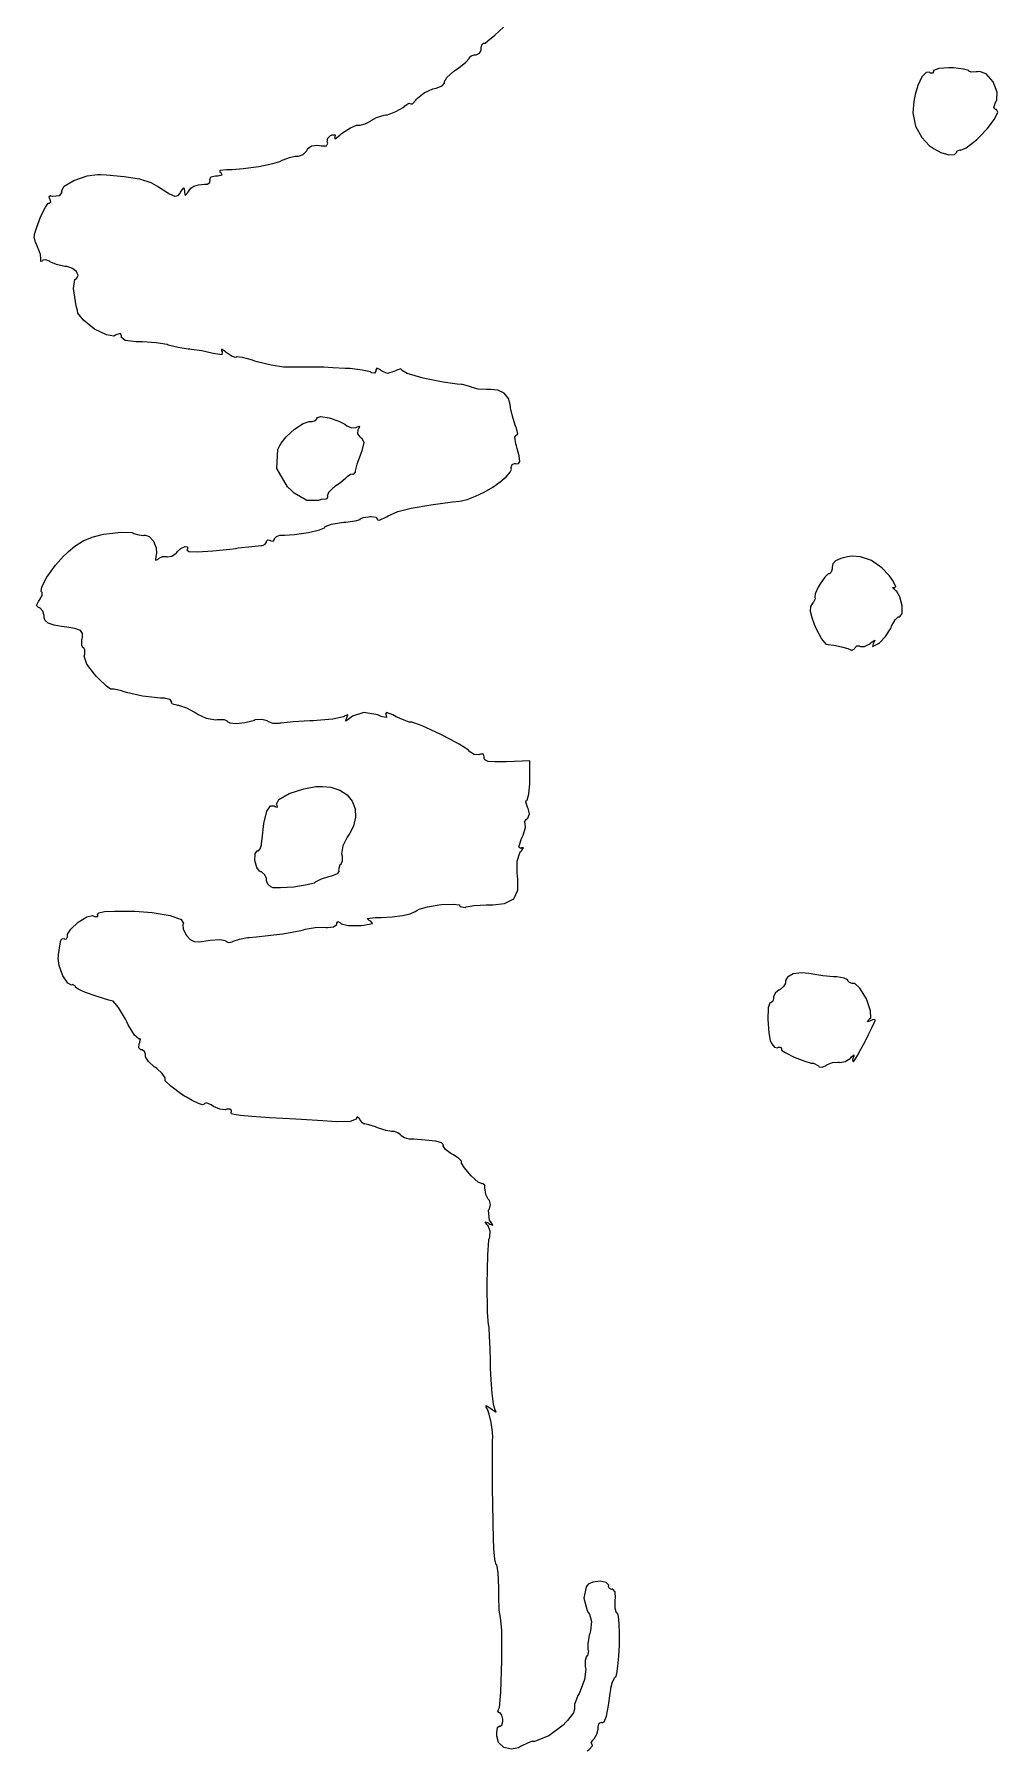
# Model space of a CAD drawing. Extents: x 0.5 to 12, y 0.6 to 18.2.
# Drawn here: x 0.796 to 3.369, y 9.245 to 13.828 of the extents above; entities that cross this region are included whole.
import ezdxf

# ---------------------------------------------------------------- set-up
doc = ezdxf.new("R2010")
doc.units = 0
doc.layers.get('0').update_dxf_attribs({"linetype": 'CONTINUOUS'})

msp = doc.modelspace()

# ---------------------------------------------------------------- linework, layer by layer
at = {"color": 0}
msp.add_lwpolyline([(2.27285, 9.24388), (2.27544, 9.24599), (2.27821, 9.24826), (2.28694, 9.2576), (2.28646, 9.26237), (2.28635, 9.26237), (2.2856, 9.26237), (2.28347, 9.26606), (2.28788, 9.27317), (2.28961, 9.27485), (2.29129, 9.27658), (2.29839, 9.28939), (2.30208, 9.3024), (2.30208, 9.30675), (2.30208, 9.30974), (2.30496, 9.31862), (2.31082, 9.32069), (2.31196, 9.31999), (2.31287, 9.31944), (2.31847, 9.32215), (2.32454, 9.33724), (2.33024, 9.36578), (2.33453, 9.39763), (2.33572, 9.40821), (2.3361, 9.41178), (2.34039, 9.42854), (2.3464, 9.44), (2.34771, 9.44086), (2.3495, 9.44217), (2.35172, 9.45042), (2.35499, 9.47026), (2.35736, 9.49701), (2.35883, 9.52713), (2.35915, 9.55718), (2.35829, 9.58371), (2.35618, 9.60319), (2.35433, 9.61122), (2.35271, 9.61219), (2.35151, 9.61296), (2.34776, 9.62483), (2.34728, 9.64361), (2.34776, 9.64774), (2.34831, 9.65235), (2.34717, 9.66922), (2.34119, 9.67622), (2.33974, 9.67594), (2.33811, 9.67567), (2.33203, 9.67763), (2.32969, 9.68317), (2.32997, 9.68463), (2.33029, 9.68658), (2.32394, 9.69368), (2.30718, 9.69721), (2.2876, 9.69499), (2.27567, 9.68967), (2.27333, 9.68664), (2.26986, 9.68224), (2.26383, 9.65186), (2.27262, 9.61888), (2.27653, 9.61313), (2.27886, 9.60969), (2.28424, 9.59022), (2.28142, 9.56472), (2.27968, 9.55826), (2.27826, 9.55339), (2.27436, 9.53022), (2.27485, 9.51426), (2.27567, 9.51292), (2.27647, 9.51161), (2.27365, 9.49854), (2.2724, 9.49772), (2.27111, 9.49696), (2.26736, 9.48606), (2.26747, 9.46957), (2.26818, 9.46599), (2.26887, 9.46224), (2.26551, 9.43544), (2.25444, 9.40408), (2.25136, 9.398), (2.24832, 9.39225), (2.23876, 9.36843), (2.2391, 9.35612), (2.23921, 9.35612), (2.23921, 9.35612), (2.23628, 9.34576), (2.22017, 9.32557), (2.2156, 9.32069), (2.20871, 9.31337), (2.17051, 9.28489), (2.13206, 9.26986), (2.125, 9.26926), (2.12424, 9.26921), (2.11388, 9.26514), (2.09804, 9.2576), (2.09457, 9.25575), (2.08914, 9.25299), (2.07064, 9.24886), (2.0504, 9.25304), (2.03646, 9.26699), (2.03125, 9.28381), (2.03125, 9.28939), (2.03125, 9.29368), (2.03364, 9.30647), (2.03885, 9.31099), (2.03944, 9.3106), (2.04021, 9.31017), (2.04519, 9.31293), (2.04764, 9.32249), (2.04764, 9.32563), (2.04764, 9.32921), (2.04503, 9.33985), (2.04031, 9.34571), (2.03879, 9.34571), (2.03771, 9.34571), (2.03461, 9.34901), (2.03597, 9.35536), (2.03694, 9.35688), (2.0389, 9.36014), (2.0421, 9.40115), (2.04519, 9.48557), (2.04531, 9.56668), (2.04167, 9.60092), (2.04167, 9.60092), (2.04167, 9.60092), (2.03797, 9.61979), (2.03651, 9.65717), (2.03651, 9.6696), (2.03651, 9.67953), (2.03489, 9.72043), (2.03196, 9.74154), (2.03097, 9.74154), (2.02979, 9.74154), (2.02632, 9.75608), (2.02349, 9.78424), (2.02322, 9.79101), (2.02257, 9.80572), (2.02143, 9.85704), (2.02018, 9.94661), (2.01969, 10.0293), (2.01986, 10.0693), (2.02029, 10.0749), (2.02067, 10.0802), (2.01975, 10.0962), (2.01628, 10.1208), (2.01079, 10.1439), (2.0064, 10.1565), (2.00418, 10.1602), (2.00336, 10.1615), (2.00299, 10.1665), (2.01264, 10.1605), (2.01563, 10.1582), (2.01887, 10.1556), (2.02957, 10.1486), (2.02746, 10.1554), (2.02632, 10.1574), (2.02507, 10.1594), (2.02257, 10.1714), (2.01921, 10.1987), (2.01644, 10.2353), (2.01492, 10.2667), (2.01471, 10.2772), (2.01443, 10.2874), (2.01351, 10.318), (2.01232, 10.3513), (2.01118, 10.3739), (2.01053, 10.3822), (2.01031, 10.3822), (2.00944, 10.3822), (2.00694, 10.4157), (2.00618, 10.4907), (2.00771, 10.5691), (2.00987, 10.6081), (2.01144, 10.6126), (2.01258, 10.6159), (2.01372, 10.6323), (2.00885, 10.6461), (2.00706, 10.648), (2.00521, 10.65), (2.00049, 10.6568), (2.00808, 10.6539), (2.01042, 10.6525), (2.01275, 10.6512), (2.02056, 10.6485), (2.01557, 10.6567), (2.01361, 10.6591), (2.01167, 10.6616), (2.00896, 10.6872), (2.01042, 10.6895), (2.01167, 10.6916), (2.01432, 10.7032), (2.01193, 10.7137), (2.01069, 10.7151), (2.0084, 10.7179), (2.0019, 10.7304), (2, 10.7479), (2, 10.7537), (2, 10.755), (1.99354, 10.7594), (1.99322, 10.7591), (1.99229, 10.7581), (1.98161, 10.7633), (1.96283, 10.7802), (1.94526, 10.8009), (1.9375, 10.8133), (1.9375, 10.8167), (1.9375, 10.8191), (1.93001, 10.826), (1.91547, 10.8357), (1.912, 10.8376), (1.90847, 10.8394), (1.89458, 10.85), (1.88824, 10.8599), (1.88857, 10.8613), (1.88878, 10.8626), (1.88422, 10.8675), (1.86833, 10.8721), (1.84033, 10.8755), (1.80985, 10.8773), (1.79969, 10.8777), (1.79719, 10.8778), (1.78515, 10.881), (1.77642, 10.8867), (1.77561, 10.888), (1.77474, 10.8894), (1.76714, 10.895), (1.75819, 10.8978), (1.75526, 10.8978), (1.75054, 10.8978), (1.73649, 10.9011), (1.7156, 10.9074), (1.71158, 10.9089), (1.70751, 10.9105), (1.68967, 10.9163), (1.67876, 10.9187), (1.67822, 10.9185), (1.67763, 10.9182), (1.67275, 10.9214), (1.66656, 10.9288), (1.66536, 10.9307), (1.66411, 10.9327), (1.65886, 10.9378), (1.65642, 10.934), (1.65642, 10.9328), (1.65636, 10.9308), (1.64025, 10.9248), (1.60215, 10.9242), (1.59115, 10.9249), (1.56711, 10.9263), (1.49511, 10.9308), (1.42513, 10.9351), (1.37695, 10.9384), (1.34668, 10.9409), (1.33019, 10.9432), (1.32346, 10.9456), (1.32237, 10.9487), (1.32292, 10.9517), (1.32292, 10.9527), (1.32292, 10.954), (1.31863, 10.958), (1.31044, 10.9577), (1.30848, 10.957), (1.30648, 10.9562), (1.29177, 10.9576), (1.27501, 10.9647), (1.27203, 10.9668), (1.26888, 10.9691), (1.25629, 10.9747), (1.25, 10.9722), (1.25, 10.9714), (1.25, 10.971), (1.24588, 10.9697), (1.2347, 10.9731), (1.2181, 10.981), (1.20285, 10.9895), (1.19792, 10.9925), (1.19076, 10.997), (1.16113, 11.0192), (1.14583, 11.0334), (1.14583, 11.0381), (1.14583, 11.0418), (1.13818, 11.0527), (1.12337, 11.0663), (1.11979, 11.0687), (1.11621, 11.0711), (1.1014, 11.0853), (1.09375, 11.0972), (1.09375, 11.1011), (1.09375, 11.1039), (1.09033, 11.112), (1.0842, 11.1165), (1.08219, 11.1165), (1.08062, 11.1165), (1.0759, 11.1216), (1.07655, 11.1319), (1.07758, 11.1344), (1.0785, 11.1369), (1.08024, 11.145), (1.07742, 11.1454), (1.07704, 11.145), (1.07671, 11.1446), (1.06407, 11.1553), (1.04698, 11.1833), (1.0434, 11.1906), (1.03977, 11.1979), (1.02154, 11.2289), (1.00749, 11.2462), (1.00597, 11.2465), (0.995551, 11.2493), (0.964626, 11.2583), (0.933214, 11.2692), (0.913249, 11.2784), (0.90625, 11.2837), (0.90625, 11.2855), (0.90625, 11.2865), (0.898872, 11.2904), (0.897732, 11.2896), (0.89605, 11.2886), (0.885579, 11.2941), (0.872558, 11.3142), (0.862901, 11.3414), (0.859972, 11.3605), (0.860894, 11.3665), (0.861382, 11.3701), (0.864094, 11.3886), (0.866157, 11.4034), (0.866428, 11.4051), (0.866644, 11.4068), (0.870117, 11.4124), (0.875543, 11.4131), (0.876736, 11.4123), (0.877821, 11.4117), (0.882867, 11.4125), (0.885417, 11.4183), (0.885417, 11.4203), (0.885417, 11.4248), (0.893772, 11.4385), (0.913629, 11.4574), (0.936903, 11.4711), (0.951768, 11.475), (0.955675, 11.4735), (0.957954, 11.4726), (0.965767, 11.4719), (0.966254, 11.4767), (0.965603, 11.4778), (0.965278, 11.4783), (0.968587, 11.4823), (0.983832, 11.4852), (1.01101, 11.4867), (1.04015, 11.4868), (1.04986, 11.4865), (1.06521, 11.4863), (1.11138, 11.4828), (1.15918, 11.4749), (1.18826, 11.4641), (1.19472, 11.4532), (1.19374, 11.4516), (1.19298, 11.4504), (1.19428, 11.4392), (1.20117, 11.4246), (1.20323, 11.4217), (1.20519, 11.4188), (1.2124, 11.4111), (1.22304, 11.4057), (1.23801, 11.405), (1.25478, 11.4072), (1.26031, 11.4082), (1.26611, 11.4092), (1.29177, 11.4109), (1.3074, 11.408), (1.30821, 11.4067), (1.30897, 11.4054), (1.31581, 11.4025), (1.32449, 11.4043), (1.32623, 11.4054), (1.32791, 11.4066), (1.34408, 11.4119), (1.36545, 11.4158), (1.36979, 11.4161), (1.38856, 11.4177), (1.45996, 11.4257), (1.50831, 11.4347), (1.51563, 11.4368), (1.51992, 11.4382), (1.54611, 11.4425), (1.57156, 11.4437), (1.57553, 11.4433), (1.57954, 11.443), (1.59586, 11.4449), (1.60417, 11.4507), (1.60417, 11.4526), (1.60417, 11.4542), (1.60672, 11.4588), (1.61279, 11.4558), (1.61436, 11.4543), (1.61572, 11.4528), (1.6346, 11.4483), (1.66292, 11.4478), (1.66906, 11.4484), (1.67676, 11.4492), (1.69971, 11.4536), (1.69482, 11.4599), (1.69271, 11.4607), (1.6906, 11.4615), (1.6856, 11.4671), (1.70654, 11.4695), (1.71354, 11.4697), (1.72314, 11.4699), (1.75201, 11.4714), (1.77951, 11.4746), (1.80003, 11.4798), (1.81347, 11.4856), (1.81771, 11.488), (1.82422, 11.4916), (1.84636, 11.4981), (1.88308, 11.5044), (1.91596, 11.5056), (1.93143, 11.5033), (1.93321, 11.5004), (1.93397, 11.4992), (1.94726, 11.4964), (1.94862, 11.4972), (1.94993, 11.498), (1.97081, 11.5015), (2.00342, 11.5035), (2.01064, 11.5035), (2.02106, 11.5036), (2.0524, 11.5072), (2.07715, 11.5194), (2.08768, 11.5428), (2.08794, 11.5712), (2.08686, 11.5805), (2.08589, 11.5883), (2.08599, 11.6201), (2.09283, 11.6419), (2.09521, 11.6448), (2.09722, 11.6473), (2.10238, 11.6557), (2.09787, 11.6553), (2.09674, 11.6546), (2.09597, 11.6542), (2.09076, 11.6576), (2.09679, 11.6775), (2.09944, 11.6839), (2.10157, 11.689), (2.10813, 11.7099), (2.10758, 11.7207), (2.10742, 11.7207), (2.10699, 11.7207), (2.10568, 11.7242), (2.11035, 11.7311), (2.11203, 11.7327), (2.1141, 11.7348), (2.1186, 11.7465), (2.11546, 11.7606), (2.11372, 11.7639), (2.11231, 11.7666), (2.10883, 11.7776), (2.11089, 11.7832), (2.1116, 11.7832), (2.11301, 11.7832), (2.11735, 11.7987), (2.11979, 11.8265), (2.11979, 11.8358), (2.11979, 11.8883), (2.05729, 11.8856), (2.04986, 11.8854), (2.0275, 11.885), (2.00874, 11.8865), (1.9994, 11.8903), (1.9975, 11.8953), (1.99783, 11.8968), (1.99821, 11.8988), (1.99588, 11.9054), (1.98785, 11.9058), (1.98557, 11.9049), (1.98346, 11.9041), (1.97114, 11.9051), (1.95969, 11.9118), (1.95801, 11.9138), (1.95606, 11.9162), (1.94829, 11.9217), (1.93067, 11.9326), (1.90767, 11.9453), (1.88183, 11.9586), (1.85574, 11.9711), (1.83192, 11.9816), (1.81304, 11.9889), (1.80442, 11.9915), (1.80154, 11.9915), (1.79725, 11.9915), (1.78444, 11.9964), (1.76307, 12.0058), (1.75874, 12.008), (1.75347, 12.0107), (1.73688, 12.0171), (1.73438, 12.0123), (1.73492, 12.0114), (1.73594, 12.0098), (1.73671, 12.0032), (1.72624, 12.0054), (1.72304, 12.0067), (1.71419, 12.0104), (1.6766, 12.017), (1.64654, 12.0075), (1.64144, 12.0032), (1.63835, 12.0006), (1.62825, 11.9939), (1.62912, 11.9995), (1.63004, 12.0009), (1.63124, 12.0031), (1.63346, 12.0104), (1.62614, 12.0078), (1.62403, 12.0064), (1.62196, 12.0052), (1.59375, 11.9992), (1.55094, 11.9952), (1.54167, 11.9948), (1.53233, 11.9945), (1.48768, 11.9919), (1.45594, 11.9887), (1.45313, 11.9881), (1.45025, 11.9875), (1.43474, 11.988), (1.42144, 11.9923), (1.41976, 11.9937), (1.41803, 11.9951), (1.40386, 11.9985), (1.38656, 11.997), (1.3833, 11.9959), (1.37728, 11.994), (1.35878, 11.9898), (1.33594, 11.9871), (1.31907, 11.9881), (1.3125, 11.9917), (1.3125, 11.9929), (1.3125, 11.994), (1.3042, 11.9971), (1.28825, 11.9974), (1.2844, 11.997), (1.28044, 11.9966), (1.25651, 12.0007), (1.23286, 12.0113), (1.22906, 12.0141), (1.22532, 12.0168), (1.20334, 12.0288), (1.18283, 12.0356), (1.1798, 12.0359), (1.17676, 12.0361), (1.16569, 12.0395), (1.16227, 12.045), (1.16282, 12.0458), (1.16325, 12.0465), (1.15929, 12.0519), (1.14714, 12.0547), (1.14383, 12.0548), (1.13314, 12.0552), (1.08572, 12.0603), (1.04248, 12.0701), (1.03385, 12.0729), (1.02919, 12.0744), (1.00993, 12.0793), (1, 12.0792), (1, 12.0792), (1, 12.0792), (0.98904, 12.0871), (0.967882, 12.1075), (0.962782, 12.1128), (0.95676, 12.119), (0.936415, 12.1462), (0.929742, 12.1672), (0.930556, 12.1703), (0.931207, 12.173), (0.931694, 12.1839), (0.928603, 12.1895), (0.927572, 12.1895), (0.926486, 12.1895), (0.923232, 12.1967), (0.923611, 12.2107), (0.924262, 12.214), (0.924858, 12.2173), (0.925347, 12.2276), (0.919922, 12.2359), (0.904568, 12.2412), (0.883083, 12.2447), (0.875922, 12.2456), (0.869303, 12.2465), (0.849718, 12.2499), (0.833442, 12.2552), (0.825196, 12.2623), (0.822917, 12.2698), (0.822917, 12.2722), (0.822917, 12.276), (0.819065, 12.2874), (0.811686, 12.2957), (0.809896, 12.2963), (0.807617, 12.297), (0.802083, 12.303), (0.807346, 12.3134), (0.809787, 12.3163), (0.811524, 12.3185), (0.817165, 12.3292), (0.817654, 12.3371), (0.81684, 12.3379), (0.814996, 12.3397), (0.81684, 12.3527), (0.829969, 12.3785), (0.852865, 12.41), (0.874457, 12.4345), (0.882269, 12.4419), (0.887478, 12.4471), (0.904351, 12.4612), (0.92654, 12.4751), (0.951389, 12.4852), (0.973904, 12.4912), (0.981554, 12.4927), (0.989637, 12.4944), (1.0287, 12.4987), (1.05675, 12.4976), (1.05935, 12.4964), (1.0619, 12.4953), (1.07601, 12.4912), (1.08811, 12.4898), (1.08973, 12.49), (1.09299, 12.4905), (1.10362, 12.4865), (1.11518, 12.4741), (1.12191, 12.4567), (1.12272, 12.4424), (1.12158, 12.438), (1.12066, 12.4345), (1.11968, 12.4235), (1.12554, 12.4255), (1.12684, 12.4267), (1.12836, 12.4283), (1.1384, 12.4332), (1.14887, 12.4337), (1.15061, 12.4329), (1.15234, 12.4323), (1.16347, 12.4342), (1.17486, 12.442), (1.1767, 12.4442), (1.17909, 12.4471), (1.1881, 12.4545), (1.19916, 12.4599), (1.20595, 12.4594), (1.2053, 12.4534), (1.20437, 12.4519), (1.20416, 12.4516), (1.20915, 12.4471), (1.2321, 12.446), (1.27338, 12.4487), (1.31836, 12.4534), (1.33333, 12.4552), (1.3412, 12.4562), (1.3776, 12.4603), (1.40186, 12.4628), (1.40365, 12.4629), (1.40543, 12.4631), (1.41282, 12.4663), (1.41667, 12.4714), (1.41667, 12.473), (1.41667, 12.4742), (1.41971, 12.4778), (1.42562, 12.4768), (1.42708, 12.4759), (1.4285, 12.475), (1.4344, 12.4744), (1.4375, 12.4785), (1.4375, 12.4799), (1.4375, 12.4817), (1.44282, 12.4872), (1.45247, 12.4902), (1.45574, 12.4902), (1.46468, 12.4902), (1.49164, 12.4923), (1.52849, 12.4977), (1.55811, 12.5047), (1.57118, 12.5097), (1.57264, 12.5119), (1.57346, 12.5133), (1.5899, 12.5199), (1.61664, 12.5246), (1.62272, 12.525), (1.62875, 12.5254), (1.65369, 12.5287), (1.66661, 12.5325), (1.66667, 12.5332), (1.66667, 12.5342), (1.67426, 12.5373), (1.68907, 12.5397), (1.69265, 12.5399), (1.69618, 12.5401), (1.70921, 12.5382), (1.71311, 12.5326), (1.71268, 12.5318), (1.71268, 12.5318), (1.71864, 12.5308), (1.73665, 12.539), (1.74143, 12.5417), (1.74756, 12.5451), (1.76719, 12.5533), (1.80257, 12.5628), (1.85504, 12.5716), (1.91292, 12.5791), (1.93229, 12.5813), (1.93733, 12.5819), (1.95231, 12.5858), (1.97483, 12.5942), (1.99821, 12.6055), (2.02083, 12.6186), (2.0409, 12.6325), (2.05697, 12.6462), (2.06722, 12.6585), (2.07047, 12.6662), (2.07015, 12.6686), (2.06976, 12.6707), (2.07221, 12.6789), (2.07894, 12.682), (2.08074, 12.6816), (2.08285, 12.6813), (2.08957, 12.6815), (2.09293, 12.6874), (2.09104, 12.7023), (2.08583, 12.7222), (2.08399, 12.7288), (2.08247, 12.7341), (2.07943, 12.7521), (2.08365, 12.757), (2.08399, 12.7568), (2.0841, 12.7567), (2.08746, 12.7611), (2.08382, 12.776), (2.08231, 12.78), (2.08074, 12.784), (2.0734, 12.8078), (2.06847, 12.8301), (2.06808, 12.8334), (2.06743, 12.8389), (2.06256, 12.8552), (2.05149, 12.8696), (2.0339, 12.8773), (2.01508, 12.8793), (2.00885, 12.8792), (2.00418, 12.8791), (1.98178, 12.8806), (1.9656, 12.8843), (1.96408, 12.8852), (1.96257, 12.8862), (1.93961, 12.8929), (1.9375, 12.893), (1.92524, 12.8936), (1.88861, 12.8988), (1.83479, 12.9097), (1.79221, 12.9217), (1.77724, 12.931), (1.77724, 12.931), (1.7775, 12.9315), (1.77522, 12.9349), (1.76417, 12.931), (1.76101, 12.9294), (1.75662, 12.927), (1.73986, 12.9224), (1.72612, 12.9273), (1.72331, 12.9296), (1.72065, 12.9318), (1.71149, 12.9367), (1.70833, 12.9315), (1.70833, 12.9297), (1.70833, 12.9281), (1.70469, 12.9232), (1.69749, 12.924), (1.69575, 12.9251), (1.69401, 12.9262), (1.67215, 12.9314), (1.64008, 12.9351), (1.63325, 12.9354), (1.62636, 12.9358), (1.59338, 12.9374), (1.56982, 12.9386), (1.56771, 12.9387), (1.56554, 12.9388), (1.53635, 12.9394), (1.53386, 12.9393), (1.52746, 12.9393), (1.50836, 12.9393), (1.47862, 12.9393), (1.47276, 12.9393), (1.46186, 12.9393), (1.42931, 12.944), (1.39133, 12.953), (1.3852, 12.9551), (1.37902, 12.9573), (1.35205, 12.9647), (1.33583, 12.9663), (1.33512, 12.9656), (1.33436, 12.9648), (1.3252, 12.9672), (1.31179, 12.976), (1.30892, 12.9785), (1.30604, 12.981), (1.29639, 12.9875), (1.29601, 12.9832), (1.2966, 12.9822), (1.29774, 12.9803), (1.29747, 12.9721), (1.28038, 12.9742), (1.27496, 12.9756), (1.27078, 12.9768), (1.24387, 12.9822), (1.21615, 12.9863), (1.21159, 12.9867), (1.20703, 12.9871), (1.18104, 12.9913), (1.15761, 12.9969), (1.1543, 12.998), (1.15099, 12.9992), (1.12196, 13.0041), (1.08529, 13.0067), (1.07813, 13.0068), (1.06879, 13.0069), (1.03874, 13.0102), (1.02843, 13.0188), (1.02886, 13.0208), (1.02924, 13.0227), (1.02696, 13.0292), (1.0166, 13.0261), (1.01356, 13.0244), (1.00901, 13.0218), (0.989204, 13.025), (0.956976, 13.0408), (0.927462, 13.0649), (0.913086, 13.0836), (0.911458, 13.0905), (0.908475, 13.1029), (0.901258, 13.1488), (0.904351, 13.1727), (0.906521, 13.174), (0.908746, 13.1754), (0.913194, 13.1834), (0.909179, 13.1941), (0.89681, 13.2033), (0.883029, 13.2077), (0.878418, 13.2081), (0.874621, 13.2084), (0.855414, 13.2127), (0.840332, 13.2192), (0.83865, 13.2206), (0.836914, 13.2221), (0.827582, 13.2256), (0.819499, 13.2243), (0.818468, 13.2232), (0.8176, 13.2223), (0.813911, 13.2208), (0.813476, 13.2248), (0.813857, 13.2259), (0.814236, 13.2274), (0.812879, 13.2394), (0.807671, 13.2543), (0.806207, 13.2572), (0.804688, 13.26), (0.798936, 13.275), (0.796496, 13.287), (0.796658, 13.2884), (0.79731, 13.2945), (0.802789, 13.3126), (0.81429, 13.3419), (0.826768, 13.3666), (0.833713, 13.377), (0.836046, 13.377), (0.837131, 13.377), (0.840386, 13.3801), (0.839247, 13.3862), (0.838379, 13.3876), (0.837457, 13.3891), (0.836208, 13.3948), (0.839464, 13.397), (0.840386, 13.3968), (0.845432, 13.3959), (0.864963, 13.3975), (0.871094, 13.406), (0.870389, 13.4072), (0.869086, 13.4093), (0.875868, 13.4222), (0.901747, 13.4378), (0.937825, 13.4496), (0.965007, 13.4537), (0.973958, 13.4531), (0.989583, 13.4522), (1.0364, 13.4482), (1.0778, 13.4418), (1.10748, 13.4319), (1.12842, 13.4205), (1.13504, 13.4161), (1.14063, 13.4125), (1.15782, 13.4019), (1.17177, 13.3959), (1.18034, 13.3976), (1.18566, 13.404), (1.18707, 13.4063), (1.18875, 13.4093), (1.19537, 13.4174), (1.19765, 13.4105), (1.19775, 13.4082), (1.19781, 13.4056), (1.19976, 13.3978), (1.20633, 13.4054), (1.20812, 13.4082), (1.20958, 13.4106), (1.21479, 13.4173), (1.22271, 13.4226), (1.23524, 13.4257), (1.25065, 13.4274), (1.25581, 13.4277), (1.25803, 13.428), (1.26535, 13.4318), (1.26644, 13.4381), (1.26563, 13.4395), (1.26497, 13.4405), (1.26807, 13.4469), (1.27989, 13.45), (1.28326, 13.45), (1.28695, 13.4501), (1.29807, 13.4523), (1.29541, 13.4577), (1.294, 13.4586), (1.29313, 13.4592), (1.29319, 13.4648), (1.30946, 13.4671), (1.31483, 13.467), (1.32471, 13.467), (1.35449, 13.4691), (1.39615, 13.4747), (1.433, 13.4825), (1.45253, 13.4885), (1.45828, 13.4915), (1.46094, 13.493), (1.47803, 13.4989), (1.49317, 13.502), (1.49821, 13.502), (1.50228, 13.502), (1.51449, 13.5069), (1.52414, 13.5165), (1.52507, 13.5188), (1.52615, 13.5217), (1.53635, 13.5303), (1.55344, 13.5314), (1.558, 13.5305), (1.56261, 13.5296), (1.57704, 13.5298), (1.58003, 13.5371), (1.57937, 13.5388), (1.57867, 13.5408), (1.58029, 13.5501), (1.58757, 13.5575), (1.58974, 13.5583), (1.5919, 13.5591), (1.59944, 13.5595), (1.59879, 13.5531), (1.59782, 13.5513), (1.59771, 13.5512), (1.60015, 13.5491), (1.61257, 13.5587), (1.61615, 13.5618), (1.61968, 13.5651), (1.64046, 13.5784), (1.65707, 13.5853), (1.66265, 13.5853), (1.66704, 13.5853), (1.68039, 13.5885), (1.6926, 13.5946), (1.69412, 13.5961), (1.69558, 13.5976), (1.71061, 13.6053), (1.73101, 13.6116), (1.73519, 13.6124), (1.73931, 13.6131), (1.76188, 13.6212), (1.78119, 13.6322), (1.78375, 13.6344), (1.78624, 13.6367), (1.79665, 13.6435), (1.80208, 13.6423), (1.80208, 13.6419), (1.80208, 13.6419), (1.80653, 13.6418), (1.81521, 13.6515), (1.81733, 13.6545), (1.81939, 13.6575), (1.83757, 13.6718), (1.86046, 13.6819), (1.8649, 13.6827), (1.86931, 13.6837), (1.88601, 13.6901), (1.89199, 13.6976), (1.89144, 13.6985), (1.89063, 13.6998), (1.898, 13.7123), (1.91694, 13.7291), (1.92193, 13.7325), (1.92692, 13.7359), (1.94754, 13.7522), (1.95822, 13.7639), (1.95828, 13.765), (1.95828, 13.7664), (1.96283, 13.7705), (1.97114, 13.7728), (1.97396, 13.7728), (1.97667, 13.7728), (1.98497, 13.7774), (1.98958, 13.7857), (1.98958, 13.7884), (1.98958, 13.7912), (1.99186, 13.7995), (1.99631, 13.8042), (1.9974, 13.8042), (2.00006, 13.8043), (2.00797, 13.8101), (2.02647, 13.8255), (2.04981, 13.8472)], dxfattribs=at)
for points in [[(3.26042, 13.5152), (3.26042, 13.5161), (3.26768, 13.5195), (3.26887, 13.5188), (3.27001, 13.5181), (3.28537, 13.5249), (3.30821, 13.5423), (3.31315, 13.5468), (3.32036, 13.5536), (3.34071, 13.5754), (3.36029, 13.6011), (3.36908, 13.6198), (3.3655, 13.627), (3.36431, 13.627), (3.36285, 13.627), (3.35861, 13.6318), (3.36231, 13.6436), (3.36415, 13.647), (3.36708, 13.6525), (3.36778, 13.6733), (3.35747, 13.701), (3.33826, 13.7219), (3.32042, 13.7288), (3.31511, 13.7279), (3.31185, 13.7273), (3.2985, 13.7267), (3.29167, 13.7292), (3.29167, 13.7299), (3.29167, 13.7312), (3.27789, 13.735), (3.25119, 13.7379), (3.24479, 13.7381), (3.23833, 13.7384), (3.21164, 13.7364), (3.19792, 13.7314), (3.19792, 13.7297), (3.19792, 13.7283), (3.19515, 13.7242), (3.18994, 13.7244), (3.18869, 13.7252), (3.18664, 13.7265), (3.17768, 13.7256), (3.16667, 13.7139), (3.15625, 13.6913), (3.14887, 13.6667), (3.14703, 13.6584), (3.14486, 13.6487), (3.1429, 13.6184), (3.14942, 13.5828), (3.16644, 13.5518), (3.18636, 13.531), (3.19401, 13.5254), (3.19928, 13.5216), (3.21685, 13.5124), (3.23828, 13.5059), (3.25418, 13.5066), (3.26042, 13.5131), (3.26042, 13.5152)], [(1.48301, 12.6095), (1.47254, 12.6192), (1.44396, 12.6686), (1.447, 12.7193), (1.45236, 12.7297), (1.45563, 12.736), (1.46886, 12.7533), (1.49089, 12.7737), (1.5146, 12.7882), (1.53071, 12.7936), (1.53608, 12.7936), (1.5389, 12.7936), (1.54736, 12.7965), (1.55208, 12.8016), (1.55208, 12.8033), (1.55208, 12.8044), (1.56147, 12.8075), (1.58365, 12.8038), (1.60975, 12.7948), (1.62614, 12.7866), (1.63075, 12.7827), (1.63271, 12.7811), (1.64442, 12.7768), (1.65565, 12.7777), (1.65739, 12.7787), (1.65896, 12.7797), (1.66465, 12.7812), (1.66282, 12.775), (1.66174, 12.7732), (1.66054, 12.7713), (1.65989, 12.7613), (1.66569, 12.7526), (1.66781, 12.7513), (1.67074, 12.7494), (1.67676, 12.7377), (1.67101, 12.7152), (1.66818, 12.7081), (1.66624, 12.7034), (1.65815, 12.6801), (1.65365, 12.6626), (1.65354, 12.6608), (1.65343, 12.659), (1.64806, 12.6525), (1.64806, 12.6525), (1.6474, 12.6532), (1.64085, 12.6522), (1.63206, 12.6464), (1.63026, 12.6447), (1.62842, 12.643), (1.61464, 12.6315), (1.59853, 12.6193), (1.5956, 12.6172), (1.59261, 12.6152), (1.58192, 12.6042), (1.57872, 12.5948), (1.57949, 12.5935), (1.58003, 12.5926), (1.57688, 12.5862), (1.57628, 12.5863), (1.57508, 12.5865), (1.56321, 12.586), (1.5625, 12.5857), (1.55556, 12.583), (1.52382, 12.583), (1.49067, 12.6024), (1.48301, 12.6095)], [(3.00136, 12.1938), (3.00271, 12.193), (3.0134, 12.1936), (3.0261, 12.1997), (3.02849, 12.2016), (3.03136, 12.2039), (3.04075, 12.2102), (3.03851, 12.2037), (3.03737, 12.2017), (3.03624, 12.1999), (3.03472, 12.1931), (3.04688, 12.1991), (3.05067, 12.2014), (3.0536, 12.2033), (3.06944, 12.2195), (3.08263, 12.2399), (3.08431, 12.2438), (3.08594, 12.2478), (3.09543, 12.2643), (3.10292, 12.2728), (3.10542, 12.2728), (3.10742, 12.2728), (3.11361, 12.2816), (3.1141, 12.3021), (3.10792, 12.3254), (3.10015, 12.3396), (3.09636, 12.3427), (3.09407, 12.3446), (3.08789, 12.351), (3.09201, 12.3504), (3.09321, 12.3498), (3.09358, 12.3496), (3.09733, 12.3535), (3.088, 12.3704), (3.08458, 12.3752), (3.07921, 12.3828), (3.05979, 12.4031), (3.03185, 12.4226), (3.00244, 12.433), (2.98047, 12.4346), (2.97347, 12.4333), (2.96761, 12.4322), (2.95019, 12.4281), (2.93604, 12.4222), (2.92899, 12.414), (2.92708, 12.4053), (2.92708, 12.4023), (2.92708, 12.3997), (2.92464, 12.3918), (2.92031, 12.3874), (2.91889, 12.3874), (2.91607, 12.3874), (2.90771, 12.3782), (2.89481, 12.3605), (2.89231, 12.3561), (2.88976, 12.3518), (2.88129, 12.3341), (2.88092, 12.3249), (2.88092, 12.3249), (2.88118, 12.3249), (2.88211, 12.3204), (2.8769, 12.3116), (2.87517, 12.3094), (2.87343, 12.3073), (2.86963, 12.2998), (2.86876, 12.2877), (2.87267, 12.2709), (2.87924, 12.2529), (2.88167, 12.247), (2.88433, 12.2405), (2.89839, 12.2135), (2.91, 12.1992), (2.91146, 12.1991), (2.9165, 12.1987), (2.93169, 12.1966), (2.95231, 12.1924), (2.96918, 12.1877), (2.977, 12.1846), (2.97831, 12.1833), (2.97874, 12.1829), (2.98708, 12.1873), (2.98762, 12.1889), (2.98813, 12.1904), (2.99317, 12.1949), (2.99994, 12.1947), (3.00136, 12.1938)], [(1.42969, 11.5508), (1.4279, 11.5515), (1.42046, 11.5587), (1.41667, 11.5679), (1.41667, 11.5709), (1.41667, 11.574), (1.41206, 11.5833), (1.40315, 11.5911), (1.40104, 11.5919), (1.39789, 11.5931), (1.39106, 11.6033), (1.38574, 11.6221), (1.38618, 11.6399), (1.39171, 11.6478), (1.39361, 11.6478), (1.39512, 11.6478), (1.39985, 11.6532), (1.40315, 11.6635), (1.40343, 11.666), (1.40468, 11.6797), (1.40972, 11.7207), (1.41726, 11.7538), (1.42692, 11.7681), (1.43728, 11.7677), (1.43983, 11.7661), (1.44108, 11.7653), (1.4459, 11.7644), (1.44487, 11.7693), (1.44407, 11.7706), (1.44282, 11.7725), (1.44976, 11.7849), (1.47672, 11.8003), (1.51606, 11.8131), (1.54824, 11.819), (1.55903, 11.8194), (1.56619, 11.8197), (1.588, 11.8175), (1.61247, 11.8098), (1.63183, 11.7971), (1.64567, 11.7802), (1.65343, 11.7601), (1.65457, 11.7376), (1.6486, 11.7136), (1.63911, 11.6947), (1.6351, 11.689), (1.63183, 11.6845), (1.62044, 11.6605), (1.61697, 11.6397), (1.61774, 11.6368), (1.61843, 11.6341), (1.61865, 11.6208), (1.61475, 11.6114), (1.61344, 11.6106), (1.61208, 11.6098), (1.60883, 11.5966), (1.60965, 11.5953), (1.61029, 11.5942), (1.60519, 11.5866), (1.59033, 11.5799), (1.58638, 11.5789), (1.58236, 11.578), (1.56272, 11.5716), (1.54818, 11.5649), (1.54676, 11.5638), (1.54351, 11.5613), (1.52544, 11.5566), (1.4899, 11.551), (1.45356, 11.5486), (1.43408, 11.5491), (1.42969, 11.5508)], [(2.94482, 11.0832), (2.94738, 11.0827), (2.96208, 11.0852), (2.97542, 11.0932), (2.97732, 11.0953), (2.97906, 11.0974), (2.98514, 11.1028), (2.98497, 11.0993), (2.98454, 11.0983), (2.98361, 11.0965), (2.98139, 11.0891), (2.98275, 11.0853), (2.98324, 11.0853), (2.98421, 11.0853), (2.98719, 11.0897), (2.99451, 11.1012), (3.00396, 11.1178), (3.01438, 11.137), (3.02453, 11.1568), (3.03326, 11.1747), (3.03933, 11.1886), (3.04167, 11.1943), (3.04167, 11.1961), (3.04167, 11.1965), (3.03782, 11.1975), (3.03043, 11.1948), (3.02865, 11.1937), (3.02686, 11.1928), (3.02106, 11.1908), (3.02539, 11.1971), (3.02707, 11.1988), (3.03, 11.202), (3.02935, 11.2203), (3.01872, 11.2522), (3.00131, 11.281), (2.98779, 11.2936), (2.98329, 11.2936), (2.98068, 11.2936), (2.97299, 11.2961), (2.96875, 11.3004), (2.96875, 11.3018), (2.96875, 11.3034), (2.95876, 11.308), (2.93951, 11.311), (2.9349, 11.3112), (2.93024, 11.3114), (2.90224, 11.314), (2.87549, 11.3181), (2.87142, 11.319), (2.8649, 11.3205), (2.84478, 11.3221), (2.82269, 11.319), (2.80761, 11.3107), (2.80208, 11.3011), (2.80208, 11.2978), (2.80208, 11.2947), (2.79747, 11.2853), (2.78857, 11.2774), (2.78646, 11.2765), (2.78429, 11.2757), (2.77539, 11.2681), (2.77083, 11.2591), (2.77083, 11.256), (2.77083, 11.2535), (2.76824, 11.2458), (2.76361, 11.2415), (2.7621, 11.2415), (2.76064, 11.2415), (2.75624, 11.2283), (2.75493, 11.1975), (2.75782, 11.1619), (2.76172, 11.141), (2.7646, 11.1348), (2.76574, 11.1323), (2.77328, 11.1237), (2.78103, 11.1216), (2.78233, 11.1224), (2.78358, 11.1232), (2.7889, 11.1235), (2.79167, 11.1194), (2.79167, 11.1179), (2.79167, 11.1157), (2.80171, 11.1087), (2.82563, 11.0966), (2.85379, 11.0858), (2.87104, 11.0809), (2.87674, 11.0805), (2.87765, 11.0805), (2.89031, 11.0734), (2.89139, 11.0723), (2.89242, 11.0713), (2.90076, 11.0702), (2.91069, 11.0743), (2.9126, 11.0758), (2.91444, 11.0774), (2.92763, 11.0826), (2.94222, 11.0837), (2.94482, 11.0832)]]:
    msp.add_lwpolyline(points, close=True, dxfattribs=at)

doc.saveas('drawing.dxf')
